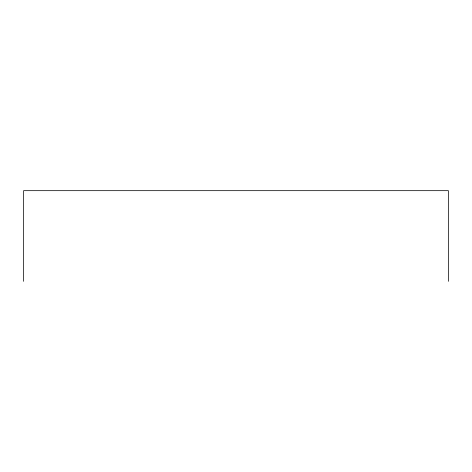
<?xml version="1.0" encoding="UTF-8"?>
<svg xmlns="http://www.w3.org/2000/svg" width="472" height="472" viewBox="0 0 472 472"><rect width="100%" height="100%" fill="white"/><g stroke="black" fill="none" stroke-linecap="round" stroke-linejoin="round"><path stroke-width="0.71" d="M448.4 281.33L448.4 190.67L23.6 190.67L23.6 281.33"/></g></svg>
